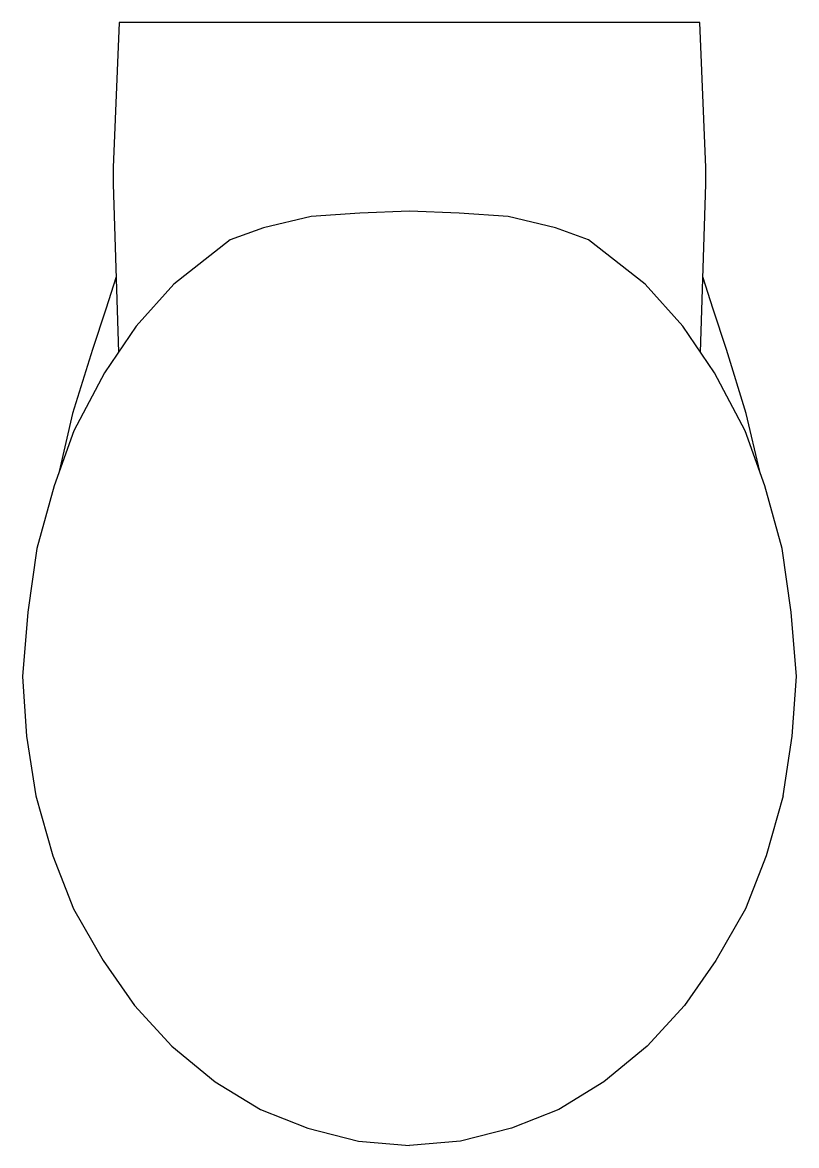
# Model space of a CAD drawing. Header units: millimetres. Extents: x 126 to 536, y 88 to 683.
import ezdxf

# ---------------------------------------------------------------- set-up
doc = ezdxf.new("R2010")
doc.units = ezdxf.units.MM
doc.header["$MEASUREMENT"] = 0

# ---------------------------------------------------------------- blocks, each defined once
blk = doc.blocks.new('ddd')
for p, q in [((-4061, 7556), (-4139, 5606)), ((-4035, 7556), (-4061, 7556)), ((-3931, 7556), (-4035, 7556)), ((-3800, 7556), (-3931, 7556)), ((-3201, 7556), (-3800, 7556)), ((-2654, 7556), (-3201, 7556)), ((-2055, 7556), (-2654, 7556)), ((-1456, 7556), (-2055, 7556)), ((-805, 7556), (-1456, 7556)), ((-153, 7556), (-805, 7556)), ((498, 7556), (-153, 7556)), ((1149, 7556), (498, 7556)), ((1749, 7556), (1149, 7556)), ((2348, 7556), (1749, 7556)), ((2895, 7556), (2348, 7556)), ((3494, 7556), (2895, 7556)), ((3624, 7556), (3494, 7556)), ((3728, 7556), (3624, 7556)), ((3754, 7556), (3728, 7556)), ((3754, 7556), (3754, 7556)), ((3833, 5606), (3754, 7556)), ((-4139, 5606), (-4139, 5604)), ((-4139, 5604), (-4139, 5578)), ((3833, 5604), (3833, 5606)), ((3833, 5578), (3833, 5604)), ((-4139, 5578), (-4139, 5452)), ((-4139, 5452), (-4139, 5382)), ((3833, 5452), (3833, 5578)), ((3833, 5382), (3833, 5452)), ((-4139, 5382), (-4067, 3120)), ((3760, 3120), (3833, 5382)), ((-822, 4991), (-1478, 4945)), ((-153, 5016), (-822, 4991)), ((515, 4991), (-153, 5016)), ((1172, 4945), (515, 4991)), ((-1478, 4945), (-2119, 4792)), ((1813, 4792), (1172, 4945)), ((-2119, 4792), (-2564, 4631)), ((2257, 4631), (1813, 4792)), ((-2564, 4631), (-3325, 4034)), ((3019, 4034), (2257, 4631)), ((-4099, 4135), (-4240, 3699)), ((3934, 3699), (3793, 4135)), ((-3325, 4034), (-3829, 3470)), ((3522, 3470), (3019, 4034)), ((-4240, 3699), (-4417, 3156)), ((4110, 3156), (3934, 3699)), ((-3829, 3470), (-4257, 2841)), ((3951, 2841), (3522, 3470)), ((-4417, 3156), (-4685, 2296)), ((4378, 2296), (4110, 3156)), ((-4257, 2841), (-4670, 2063)), ((4364, 2063), (3951, 2841)), ((-4685, 2296), (-4866, 1513)), ((4560, 1513), (4378, 2296)), ((-4670, 2063), (-4934, 1323)), ((4627, 1323), (4364, 2063)), ((-4934, 1323), (-5166, 479)), ((4860, 479), (4627, 1323)), ((-5166, 479), (-5288, -380)), ((4981, -380), (4860, 479)), ((-5288, -380), (-5360, -1244)), ((5054, -1244), (4981, -380)), ((-5360, -1244), (-5304, -2048)), ((4997, -2048), (5054, -1244)), ((-5304, -2048), (-5181, -2850)), ((4874, -2850), (4997, -2048)), ((-5181, -2850), (-4950, -3658)), ((4874, -2850), (4644, -3658)), ((-4950, -3658), (-4674, -4373)), ((4644, -3658), (4367, -4373)), ((-4674, -4373), (-4274, -5065)), ((4367, -4373), (3968, -5065)), ((-4274, -5065), (-3851, -5671)), ((3968, -5065), (3545, -5671)), ((-3851, -5671), (-3352, -6219)), ((3545, -5671), (3046, -6219)), ((-3352, -6219), (-2768, -6698)), ((3046, -6219), (2462, -6698)), ((-2768, -6698), (-2160, -7070)), ((2462, -6698), (1854, -7070)), ((-2160, -7070), (-1523, -7321)), ((1854, -7070), (1217, -7321)), ((-1523, -7321), (-840, -7498)), ((1217, -7321), (533, -7498)), ((-840, -7498), (-153, -7557)), ((533, -7498), (-153, -7557))]:
    blk.add_line(p, q)

msp = doc.modelspace()

# ---------------------------------------------------------------- block references
at = {"xscale": 0.03936094162388507, "yscale": 0.03936094162388507, "zscale": 0.03936094162388507}
msp.add_blockref('ddd', (337.11, 385.77), dxfattribs=at)

doc.saveas('drawing.dxf')
